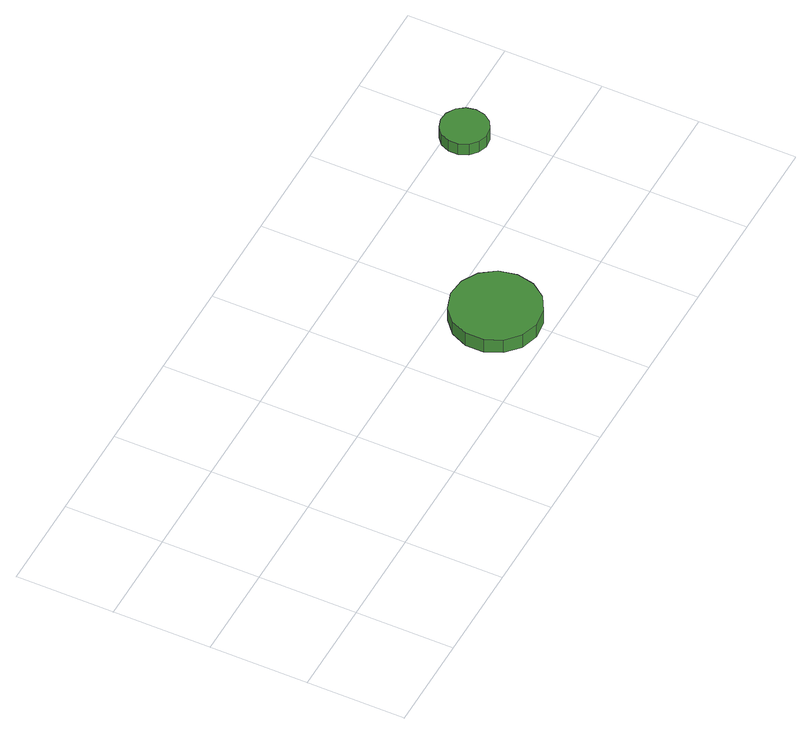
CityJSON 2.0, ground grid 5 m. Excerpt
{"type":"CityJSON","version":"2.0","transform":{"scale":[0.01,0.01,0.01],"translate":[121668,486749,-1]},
"CityObjects":{
"tree1":{"type":"SolitaryVegetationObject","attributes":{"function":"something"}},
"tree2":{"type":"SolitaryVegetationObject","attributes":{"function":"something"},"geometry":[{"type":"MultiSurface","lod":"1","boundaries":[[[0,1,2,3,4,5,6,7,8,9,10,11,12,13,14]],[[15,16,17,18,19,20,21,22,23,24,25,26,27,28,29]],[[0,29,28,1]],[[1,28,27,2]],[[2,27,26,3]],[[3,26,25,4]],[[4,25,24,5]],[[5,24,23,6]],[[6,23,22,7]],[[7,22,21,8]],[[8,21,20,9]],[[9,20,19,10]],[[10,19,18,11]],[[11,18,17,12]],[[12,17,16,13]],[[13,16,15,14]],[[14,15,29,0]]]}]},
"tree3":{"type":"SolitaryVegetationObject","attributes":{"function":"something"},"geometry":[{"type":"MultiSurface","lod":"1","boundaries":[[[30,31,32,33,34,35,36,37,38,39,40,41,42,43,44]],[[45,46,47,48,49,50,51,52,53,54,55,56,57,58,59]],[[30,59,58,31]],[[31,58,57,32]],[[32,57,56,33]],[[33,56,55,34]],[[34,55,54,35]],[[35,54,53,36]],[[36,53,52,37]],[[37,52,51,38]],[[38,51,50,39]],[[39,50,49,40]],[[40,49,48,41]],[[41,48,47,42]],[[42,47,46,43]],[[43,46,45,44]],[[44,45,59,30]]]}]}
},
"vertices":[
[2183,271,171],[2164,362,171],[2110,437,171],[2029,483,171],[1937,493,171],[1849,464,171],[1780,402,171],[1742,317,171],[1742,225,171],[1780,140,171],[1849,78,171],[1937,49,171],[2029,59,171],[2110,105,171],[2164,180,171],[2164,180,89],[2110,105,89],[2029,59,89],[1937,49,89],[1849,78,89],[1780,140,89],[1742,225,89],[1742,317,89],[1780,402,89],[1849,464,89],[1937,493,89],[2029,483,89],[2110,437,89],[2164,362,89],[2183,271,89],
[3050,921,154],[3040,969,154],[3011,1009,154],[2968,1034,154],[2919,1039,154],[2873,1024,154],[2836,991,154],[2816,946,154],[2816,896,154],[2836,851,154],[2873,818,154],[2919,803,154],[2968,808,154],[3011,833,154],[3040,873,154],[3040,873,84],[3011,833,84],[2968,808,84],[2919,803,84],[2873,818,84],[2836,851,84],[2816,896,84],[2816,946,84],[2836,991,84],[2873,1024,84],[2919,1039,84],[2968,1034,84],[3011,1009,84],[3040,969,84],[3050,921,84]
]}
